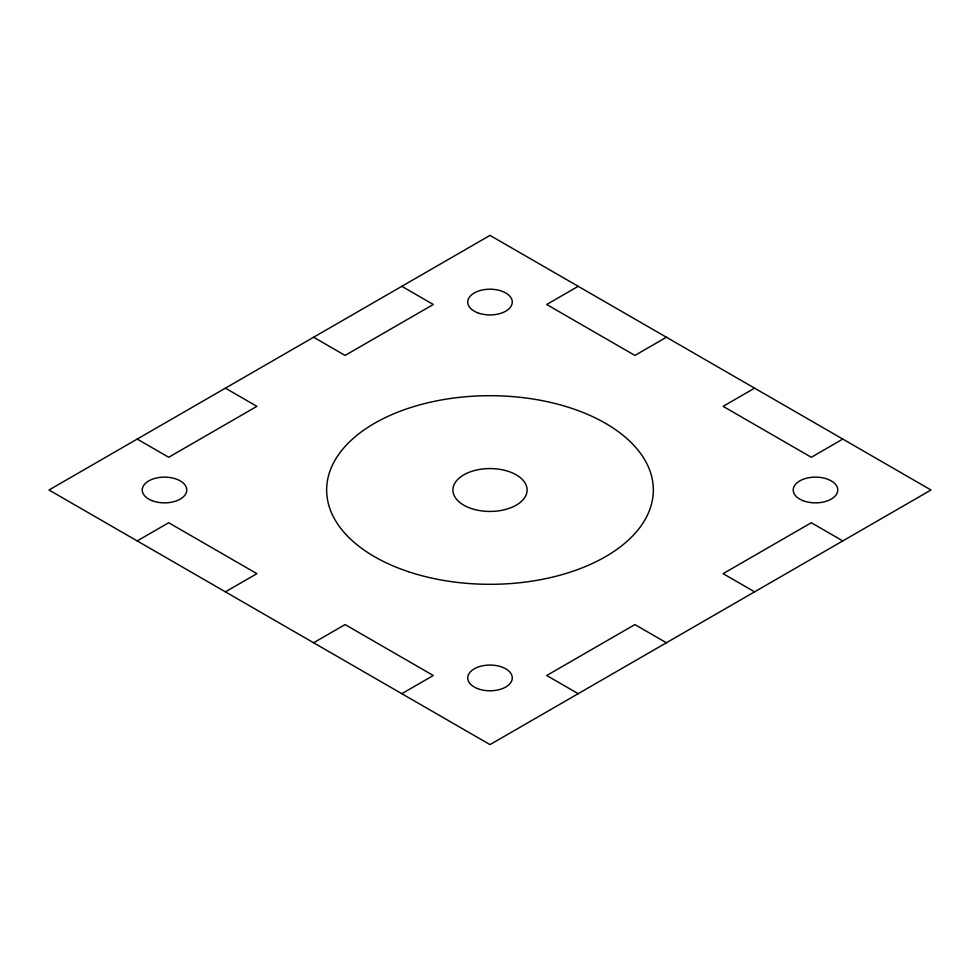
<?xml version="1.0" encoding="UTF-8"?>
<svg xmlns="http://www.w3.org/2000/svg" width="980" height="980" viewBox="0 0 980 980"><rect width="100%" height="100%" fill="white"/><g stroke="black" fill="none" stroke-linecap="round" stroke-linejoin="round"><path stroke-width="1.47" d="M137.2 540.923L168.695 522.732L256.895 573.655L225.4 591.846M578.2 286.307L546.705 304.498L634.905 355.422L666.4 337.23M313.6 642.77L345.095 624.579L433.295 675.502L401.8 693.693M754.6 388.154L723.105 406.345L811.305 457.268L842.8 439.077M401.8 286.307L433.295 304.498L345.095 355.422L313.6 337.23M842.8 540.923L811.305 522.732L723.105 573.655L754.6 591.846M225.4 388.154L256.895 406.345L168.695 457.268L137.2 439.077M666.4 642.77L634.905 624.579L546.705 675.502L578.2 693.693M490 235.396L49 490L490 744.604L931 490L490 235.396M471.441 508.559A37.118 21.438 0 0 0 527.118 490A37.118 21.438 0 0 0 471.441 471.441A37.118 21.438 0 0 0 471.441 508.559M151.998 500.645A22.271 12.863 0 0 0 186.714 490.931A22.271 12.863 0 0 0 154.779 478.424A22.271 12.863 0 0 0 151.998 500.645M477.505 312.718A22.271 12.863 0 0 0 512.221 303.004A22.271 12.863 0 0 0 480.286 290.497A22.271 12.863 0 0 0 477.505 312.718M803 500.645A22.271 12.863 0 0 0 837.716 490.931A22.271 12.863 0 0 0 805.781 478.424A22.271 12.863 0 0 0 803 500.645M477.505 688.573A22.271 12.863 0 0 0 512.221 678.858A22.271 12.863 0 0 0 480.286 666.351A22.271 12.863 0 0 0 477.505 688.573M408.329 571.671A163.342 94.301 0 0 0 653.342 490A163.342 94.301 0 0 0 408.329 408.329A163.342 94.301 0 0 0 408.329 571.671"/></g></svg>
